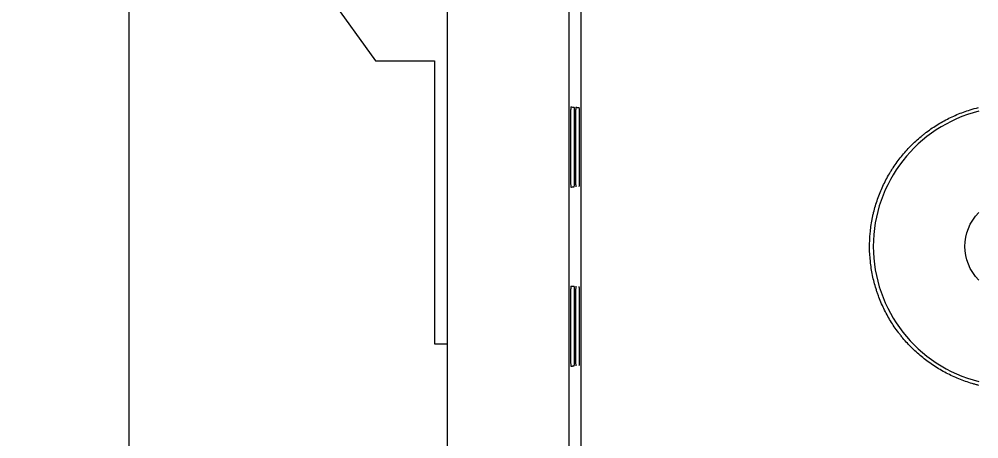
# Model space of a CAD drawing. Header units: millimetres. Extents: x -195 to 1349, y 148 to 750.
# Drawn here: x 752.05 to 776.16, y 334.9 to 345.45 of the extents above; entities that cross this region are included whole.
import ezdxf

# ---------------------------------------------------------------- set-up
doc = ezdxf.new("R2010")
doc.units = ezdxf.units.MM
doc.layers.get('0').update_dxf_attribs({"linetype": 'CONTINUOUS'})
doc.layers.get('Defpoints').update_dxf_attribs({"linetype": 'CONTINUOUS'})
doc.layers.add('4', color=7, linetype='CONTINUOUS', true_color=0xffffff)
doc.layers.add('55', color=7, linetype='CONTINUOUS', true_color=0xffffff)
doc.styles.add('ROMANC', font='romanc.shx', dxfattribs={"bigfont": 'gbcbig.shx'})
doc.dimstyles.new('YanXiu', dxfattribs={"dimtxt": 3.5, "dimasz": 2.2, "dimexe": 0.66, "dimexo": 0.66, "dimgap": 0.66, "dimtad": 0, "dimdec": 1, "dimdsep": 46, "dimtxsty": 'ROMANC', "dimcen": 0, "dimclrd": 131, "dimclre": 131, "dimclrt": 42, "dimazin": 2, "dimtfac": 1, "dimtdec": 1, "dimtofl": 0, "dimtmove": 0, "dimatfit": 3, "dimfxl": 1, "dimlwd": 5, "dimlwe": 5, "dimarcsym": 0})

# ---------------------------------------------------------------- blocks, each defined once
blk = doc.blocks.new('*D41')
at = {"color": 131, "lineweight": 5, "transparency": 16777216}
for p, q in [((783.379, 486.235), (754.151, 486.235)), ((754.811, 484.035), (754.811, 410.145)), ((754.811, 326.435), (754.811, 400.325)), ((784.75, 324.235), (754.151, 324.235))]:
    blk.add_line(p, q, dxfattribs=at)
at = {"color": 131, "lineweight": 18, "transparency": 16777216}
for points in [[(754.445, 484.035), (755.178, 484.035), (754.811, 486.235)], [(754.445, 326.435), (755.178, 326.435), (754.811, 324.235)]]:
    blk.add_solid(points, dxfattribs=at)
at = {"layer": 'Defpoints', "color": 0, "lineweight": 18, "transparency": 16777216}
for p in [(784.039, 486.235), (754.811, 324.235), (785.41, 324.235)]:
    blk.add_point(p, dxfattribs=at)
at = {"color": 42, "lineweight": 18, "transparency": 16777216, "insert": (754.811, 405.235), "char_height": 3.5, "attachment_point": 5, "rotation": 90, "style": 'ROMANC'}
blk.add_mtext('162', dxfattribs=at)
blk = doc.blocks.new('*D42')
at = {"color": 131, "lineweight": 5, "transparency": 16777216}
for p, q in [((768.139, 491.231), (745.371, 491.231)), ((746.031, 489.031), (746.031, 410.145)), ((746.031, 321.439), (746.031, 400.325)), ((768.139, 319.239), (745.371, 319.239))]:
    blk.add_line(p, q, dxfattribs=at)
at = {"color": 131, "lineweight": 18, "transparency": 16777216}
for points in [[(745.665, 489.031), (746.398, 489.031), (746.031, 491.231)], [(745.665, 321.439), (746.398, 321.439), (746.031, 319.239)]]:
    blk.add_solid(points, dxfattribs=at)
at = {"layer": 'Defpoints', "color": 0, "lineweight": 18, "transparency": 16777216}
for p in [(768.799, 491.231), (746.031, 319.239), (768.799, 319.239)]:
    blk.add_point(p, dxfattribs=at)
at = {"color": 42, "lineweight": 18, "transparency": 16777216, "insert": (746.031, 405.235), "char_height": 3.5, "attachment_point": 5, "rotation": 90, "style": 'ROMANC'}
blk.add_mtext('172', dxfattribs=at)
blk = doc.blocks.new('*D43')
at = {"color": 131, "lineweight": 5, "transparency": 16777216}
for p, q in [((779.094, 499.735), (739.1, 499.735)), ((739.76, 497.535), (739.76, 410.145)), ((739.76, 312.935), (739.76, 400.325)), ((779.784, 310.735), (739.1, 310.735))]:
    blk.add_line(p, q, dxfattribs=at)
at = {"color": 131, "lineweight": 18, "transparency": 16777216}
for points in [[(739.393, 497.535), (740.126, 497.535), (739.76, 499.735)], [(739.393, 312.935), (740.126, 312.935), (739.76, 310.735)]]:
    blk.add_solid(points, dxfattribs=at)
at = {"layer": 'Defpoints', "color": 0, "lineweight": 18, "transparency": 16777216}
for p in [(739.76, 499.735), (779.754, 499.735), (780.444, 310.735)]:
    blk.add_point(p, dxfattribs=at)
at = {"color": 42, "lineweight": 18, "transparency": 16777216, "insert": (739.76, 405.235), "char_height": 3.5, "attachment_point": 5, "rotation": 90, "style": 'ROMANC'}
blk.add_mtext('189', dxfattribs=at)
blk = doc.blocks.new('*D44')
at = {"color": 131, "lineweight": 5, "transparency": 16777216}
for p, q in [((764.4, 505.033), (730.865, 505.033)), ((731.525, 502.833), (731.525, 410.395)), ((731.525, 307.638), (731.525, 400.075)), ((764.4, 305.438), (730.865, 305.438))]:
    blk.add_line(p, q, dxfattribs=at)
at = {"color": 131, "lineweight": 18, "transparency": 16777216}
for points in [[(731.159, 502.833), (731.892, 502.833), (731.525, 505.033)], [(731.159, 307.638), (731.892, 307.638), (731.525, 305.438)]]:
    blk.add_solid(points, dxfattribs=at)
at = {"layer": 'Defpoints', "color": 0, "lineweight": 18, "transparency": 16777216}
for p in [(765.06, 505.033), (731.525, 305.438), (765.06, 305.438)]:
    blk.add_point(p, dxfattribs=at)
at = {"color": 42, "lineweight": 18, "transparency": 16777216, "insert": (731.525, 405.235), "char_height": 3.5, "attachment_point": 5, "rotation": 90, "style": 'ROMANC'}
blk.add_mtext('200', dxfattribs=at)

msp = doc.modelspace()

# ---------------------------------------------------------------- linework, layer by layer
at = {"layer": '4', "color": 7, "linetype": 'Continuous', "lineweight": 18}
for p, q in [((762.807, 317.039), (762.807, 493.431)), ((765.857, 492.781), (765.857, 317.689))]:
    msp.add_line(p, q, dxfattribs=at)
msp.add_arc((777.005, 339.738), 3.5, 104.0513, 255.9488, dxfattribs=at)
at = {"layer": '4', "color": 7, "linetype": 'Continuous', "lineweight": 18, "extrusion": (0, 0, -1)}
msp.add_arc((-777.005, 339.738), 1.2, 315.0675, 44.9325, dxfattribs=at)
at = {"layer": '4', "color": 7, "linetype": 'Continuous', "lineweight": 18}
for points, knots in [([(766.165, 319.588), (766.165, 330.41), (766.165, 341.231), (766.165, 352.197), (766.165, 352.341), (766.165, 352.485)], [0, 0, 0, 0, 0.986847, 0.986847, 1, 1, 1, 1]), ([(765.903, 343.242), (765.902, 343.242), (765.902, 343.236), (765.901, 343.217), (765.901, 343.209), (765.901, 343.195), (765.901, 343.189), (765.901, 343.178), (765.901, 343.172), (765.9, 343.153), (765.9, 343.125), (765.9, 343.091), (765.9, 343.064), (765.899, 343.055), (765.899, 343.035), (765.899, 343.025), (765.899, 342.993), (765.899, 342.971), (765.899, 342.901), (765.898, 342.851), (765.898, 342.782), (765.898, 342.768), (765.898, 342.739), (765.898, 342.725), (765.898, 342.681), (765.898, 342.652), (765.898, 342.591), (765.898, 342.56), (765.897, 342.513), (765.897, 342.497), (765.897, 342.465), (765.897, 342.449), (765.897, 342.4), (765.897, 342.335), (765.897, 342.269), (765.897, 342.203), (765.897, 342.17), (765.897, 342.121), (765.897, 342.104), (765.897, 342.072), (765.897, 341.99), (765.898, 341.912), (765.898, 341.836), (765.898, 341.82), (765.898, 341.79), (765.898, 341.776), (765.898, 341.732), (765.898, 341.704), (765.898, 341.622), (765.899, 341.571), (765.899, 341.512), (765.899, 341.5), (765.899, 341.478), (765.899, 341.468), (765.899, 341.436), (765.899, 341.417), (765.9, 341.38), (765.9, 341.363), (765.9, 341.332), (765.9, 341.318), (765.901, 341.292), (765.901, 341.27), (765.901, 341.254), (765.902, 341.241), (765.902, 341.236), (765.902, 341.23), (765.902, 341.228), (765.903, 341.228)], [0, 0, 0, 0, 0.0625, 0.0625, 0.09375, 0.09375, 0.109375, 0.109375, 0.125, 0.125, 0.15625, 0.1875, 0.1875, 0.203125, 0.203125, 0.21875, 0.21875, 0.25, 0.25, 0.3125, 0.3125, 0.328125, 0.328125, 0.34375, 0.34375, 0.375, 0.375, 0.40625, 0.40625, 0.421875, 0.421875, 0.4375, 0.4375, 0.46875, 0.5, 0.5, 0.53125, 0.53125, 0.546875, 0.546875, 0.5625, 0.625, 0.625, 0.640625, 0.640625, 0.65625, 0.65625, 0.6875, 0.6875, 0.75, 0.75, 0.765625, 0.765625, 0.78125, 0.78125, 0.8125, 0.8125, 0.84375, 0.84375, 0.875, 0.875, 0.90625, 0.9375, 0.9375, 0.96875, 0.96875, 1, 1, 1, 1]), ([(765.903, 343.242), (765.916, 343.241), (765.929, 343.241), (765.952, 343.239), (765.961, 343.238), (765.977, 343.237), (765.984, 343.237), (765.992, 343.236)], [0, 0, 0, 0, 0.448296, 0.448296, 0.75351, 0.75351, 1, 1, 1, 1]), ([(765.992, 341.234), (765.992, 341.235), (765.992, 341.241), (765.993, 341.26), (765.993, 341.268), (765.993, 341.287), (765.994, 341.298), (765.994, 341.323), (765.994, 341.351), (765.994, 341.385), (765.995, 341.412), (765.995, 341.421), (765.995, 341.441), (765.995, 341.451), (765.995, 341.483), (765.995, 341.505), (765.996, 341.574), (765.996, 341.624), (765.996, 341.692), (765.996, 341.706), (765.996, 341.735), (765.996, 341.749), (765.996, 341.792), (765.997, 341.822), (765.997, 341.882), (765.997, 341.913), (765.997, 341.96), (765.997, 341.975), (765.997, 342.007), (765.997, 342.024), (765.997, 342.072), (765.997, 342.137), (765.997, 342.202), (765.997, 342.267), (765.997, 342.3), (765.997, 342.349), (765.997, 342.365), (765.997, 342.398), (765.997, 342.479), (765.997, 342.557), (765.997, 342.632), (765.997, 342.647), (765.996, 342.677), (765.996, 342.692), (765.996, 342.736), (765.996, 342.764), (765.996, 342.845), (765.996, 342.896), (765.995, 342.954), (765.995, 342.965), (765.995, 342.987), (765.995, 342.998), (765.995, 343.029), (765.995, 343.049), (765.994, 343.085), (765.994, 343.102), (765.994, 343.133), (765.994, 343.147), (765.994, 343.172), (765.993, 343.194), (765.993, 343.21), (765.993, 343.223), (765.992, 343.228), (765.992, 343.235), (765.992, 343.236), (765.992, 343.236)], [0, 0, 0, 0, 0.0625, 0.0625, 0.09375, 0.09375, 0.125, 0.125, 0.15625, 0.1875, 0.1875, 0.203125, 0.203125, 0.21875, 0.21875, 0.25, 0.25, 0.3125, 0.3125, 0.328125, 0.328125, 0.34375, 0.34375, 0.375, 0.375, 0.40625, 0.40625, 0.421875, 0.421875, 0.4375, 0.4375, 0.46875, 0.5, 0.5, 0.53125, 0.53125, 0.546875, 0.546875, 0.5625, 0.625, 0.625, 0.640625, 0.640625, 0.65625, 0.65625, 0.6875, 0.6875, 0.75, 0.75, 0.765625, 0.765625, 0.78125, 0.78125, 0.8125, 0.8125, 0.84375, 0.84375, 0.875, 0.875, 0.90625, 0.9375, 0.9375, 0.96875, 0.96875, 1, 1, 1, 1]), ([(766.028, 343.234), (766.028, 343.234), (766.028, 343.227), (766.027, 343.208), (766.027, 343.2), (766.027, 343.186), (766.027, 343.181), (766.026, 343.17), (766.026, 343.164), (766.026, 343.145), (766.026, 343.117), (766.026, 343.084), (766.025, 343.057), (766.025, 343.047), (766.025, 343.028), (766.025, 343.018), (766.025, 342.986), (766.025, 342.964), (766.024, 342.895), (766.024, 342.845), (766.024, 342.777), (766.024, 342.763), (766.024, 342.735), (766.024, 342.721), (766.024, 342.677), (766.024, 342.648), (766.023, 342.588), (766.023, 342.557), (766.023, 342.51), (766.023, 342.495), (766.023, 342.463), (766.023, 342.447), (766.023, 342.398), (766.023, 342.334), (766.023, 342.269), (766.023, 342.204), (766.023, 342.171), (766.023, 342.122), (766.023, 342.106), (766.023, 342.073), (766.023, 341.992), (766.023, 341.915), (766.023, 341.839), (766.024, 341.824), (766.024, 341.794), (766.024, 341.78), (766.024, 341.736), (766.024, 341.708), (766.024, 341.627), (766.024, 341.577), (766.025, 341.518), (766.025, 341.507), (766.025, 341.485), (766.025, 341.474), (766.025, 341.443), (766.025, 341.424), (766.026, 341.388), (766.026, 341.371), (766.026, 341.34), (766.026, 341.326), (766.026, 341.301), (766.027, 341.279), (766.027, 341.263), (766.027, 341.25), (766.028, 341.245), (766.028, 341.239), (766.028, 341.237), (766.028, 341.237)], [0, 0, 0, 0, 0.0625, 0.0625, 0.09375, 0.09375, 0.109375, 0.109375, 0.125, 0.125, 0.15625, 0.1875, 0.1875, 0.203125, 0.203125, 0.21875, 0.21875, 0.25, 0.25, 0.3125, 0.3125, 0.328125, 0.328125, 0.34375, 0.34375, 0.375, 0.375, 0.40625, 0.40625, 0.421875, 0.421875, 0.4375, 0.4375, 0.46875, 0.5, 0.5, 0.53125, 0.53125, 0.546875, 0.546875, 0.5625, 0.625, 0.625, 0.640625, 0.640625, 0.65625, 0.65625, 0.6875, 0.6875, 0.75, 0.75, 0.765625, 0.765625, 0.78125, 0.78125, 0.8125, 0.8125, 0.84375, 0.84375, 0.875, 0.875, 0.90625, 0.9375, 0.9375, 0.96875, 0.96875, 1, 1, 1, 1]), ([(766.028, 343.234), (766.04, 343.233), (766.052, 343.232), (766.073, 343.23), (766.082, 343.23), (766.1, 343.229), (766.109, 343.228), (766.117, 343.227)], [0, 0, 0, 0, 0.406541, 0.406541, 0.703271, 0.703271, 1, 1, 1, 1]), ([(766.117, 341.243), (766.118, 341.243), (766.118, 341.25), (766.119, 341.269), (766.119, 341.276), (766.119, 341.295), (766.119, 341.306), (766.12, 341.331), (766.12, 341.359), (766.12, 341.392), (766.12, 341.419), (766.12, 341.429), (766.121, 341.448), (766.121, 341.458), (766.121, 341.489), (766.121, 341.511), (766.121, 341.58), (766.122, 341.63), (766.122, 341.697), (766.122, 341.711), (766.122, 341.739), (766.122, 341.753), (766.122, 341.796), (766.122, 341.825), (766.122, 341.885), (766.122, 341.916), (766.122, 341.962), (766.122, 341.978), (766.123, 342.009), (766.123, 342.025), (766.123, 342.073), (766.123, 342.138), (766.123, 342.202), (766.123, 342.267), (766.123, 342.299), (766.123, 342.348), (766.123, 342.364), (766.123, 342.397), (766.123, 342.477), (766.122, 342.554), (766.122, 342.629), (766.122, 342.644), (766.122, 342.673), (766.122, 342.688), (766.122, 342.731), (766.122, 342.759), (766.122, 342.84), (766.121, 342.89), (766.121, 342.948), (766.121, 342.959), (766.121, 342.981), (766.121, 342.991), (766.121, 343.022), (766.12, 343.042), (766.12, 343.078), (766.12, 343.094), (766.12, 343.125), (766.12, 343.139), (766.119, 343.164), (766.119, 343.186), (766.119, 343.202), (766.118, 343.214), (766.118, 343.219), (766.118, 343.226), (766.118, 343.227), (766.117, 343.227)], [0, 0, 0, 0, 0.0625, 0.0625, 0.09375, 0.09375, 0.125, 0.125, 0.15625, 0.1875, 0.1875, 0.203125, 0.203125, 0.21875, 0.21875, 0.25, 0.25, 0.3125, 0.3125, 0.328125, 0.328125, 0.34375, 0.34375, 0.375, 0.375, 0.40625, 0.40625, 0.421875, 0.421875, 0.4375, 0.4375, 0.46875, 0.5, 0.5, 0.53125, 0.53125, 0.546875, 0.546875, 0.5625, 0.625, 0.625, 0.640625, 0.640625, 0.65625, 0.65625, 0.6875, 0.6875, 0.75, 0.75, 0.765625, 0.765625, 0.78125, 0.78125, 0.8125, 0.8125, 0.84375, 0.84375, 0.875, 0.875, 0.90625, 0.9375, 0.9375, 0.96875, 0.96875, 1, 1, 1, 1]), ([(773.43, 339.361), (773.418, 339.479), (773.411, 339.596), (773.41, 339.831), (773.42, 340.065), (773.452, 340.297), (773.48, 340.442), (773.486, 340.471), (773.498, 340.529), (773.505, 340.558), (773.526, 340.644), (773.541, 340.701), (773.592, 340.871), (773.669, 341.092), (773.768, 341.305), (773.85, 341.461), (773.892, 341.538), (773.938, 341.614), (773.97, 341.664), (773.986, 341.689), (774.067, 341.813), (774.206, 342.003), (774.44, 342.264), (774.613, 342.424), (774.726, 342.518), (774.749, 342.537), (774.796, 342.574), (774.819, 342.592), (774.89, 342.645), (774.938, 342.68), (775.084, 342.779), (775.284, 342.9), (775.496, 343.002), (775.658, 343.071), (775.713, 343.093), (775.824, 343.133), (775.88, 343.152), (776.006, 343.192), (776.076, 343.211), (776.146, 343.228)], [0, 0, 0, 0, 0.068423, 0.068423, 0.136846, 0.205269, 0.205269, 0.222374, 0.222374, 0.23948, 0.23948, 0.273691, 0.273691, 0.342114, 0.410537, 0.410537, 0.444749, 0.461854, 0.461854, 0.47896, 0.47896, 0.547383, 0.615806, 0.684229, 0.684229, 0.701334, 0.701334, 0.71844, 0.71844, 0.752651, 0.752651, 0.821074, 0.889497, 0.889497, 0.923709, 0.923709, 0.95792, 0.95792, 1, 1, 1, 1]), ([(765.903, 341.228), (765.916, 341.229), (765.929, 341.23), (765.952, 341.232), (765.961, 341.232), (765.977, 341.233), (765.984, 341.234), (765.992, 341.234)], [0, 0, 0, 0, 0.448295, 0.448295, 0.75351, 0.75351, 1, 1, 1, 1]), ([(776.154, 336.246), (776.127, 336.253), (776.1, 336.26), (776.045, 336.275), (775.903, 336.315), (775.653, 336.402), (775.441, 336.5), (775.233, 336.609), (775.131, 336.669), (774.933, 336.799), (774.838, 336.868), (774.655, 337.016), (774.481, 337.172), (774.321, 337.344), (774.227, 337.457), (774.208, 337.48), (774.171, 337.527), (774.153, 337.55), (774.1, 337.621), (774.065, 337.669), (773.966, 337.815), (773.844, 338.016), (773.742, 338.226), (773.673, 338.389), (773.641, 338.471), (773.611, 338.554), (773.592, 338.61), (773.583, 338.639), (773.539, 338.78), (773.479, 339.009), (773.443, 339.243), (773.43, 339.361)], [0, 0, 0, 0, 0.018823, 0.018823, 0.038847, 0.118943, 0.199039, 0.199039, 0.279135, 0.279135, 0.359231, 0.359231, 0.439327, 0.519423, 0.519423, 0.539447, 0.539447, 0.559471, 0.559471, 0.599519, 0.599519, 0.679616, 0.759712, 0.759712, 0.79976, 0.819784, 0.819784, 0.839808, 0.839808, 0.919904, 1, 1, 1, 1]), ([(765.903, 338.742), (765.902, 338.742), (765.902, 338.736), (765.901, 338.717), (765.901, 338.709), (765.901, 338.695), (765.901, 338.689), (765.901, 338.678), (765.901, 338.672), (765.9, 338.653), (765.9, 338.625), (765.9, 338.591), (765.9, 338.564), (765.899, 338.555), (765.899, 338.535), (765.899, 338.525), (765.899, 338.493), (765.899, 338.471), (765.899, 338.401), (765.898, 338.351), (765.898, 338.282), (765.898, 338.268), (765.898, 338.239), (765.898, 338.225), (765.898, 338.181), (765.898, 338.152), (765.898, 338.091), (765.898, 338.06), (765.897, 338.013), (765.897, 337.997), (765.897, 337.965), (765.897, 337.949), (765.897, 337.9), (765.897, 337.835), (765.897, 337.769), (765.897, 337.703), (765.897, 337.67), (765.897, 337.621), (765.897, 337.604), (765.897, 337.572), (765.897, 337.49), (765.898, 337.412), (765.898, 337.336), (765.898, 337.32), (765.898, 337.29), (765.898, 337.276), (765.898, 337.232), (765.898, 337.204), (765.898, 337.122), (765.899, 337.071), (765.899, 337.012), (765.899, 337), (765.899, 336.978), (765.899, 336.968), (765.899, 336.936), (765.899, 336.917), (765.9, 336.88), (765.9, 336.863), (765.9, 336.832), (765.9, 336.818), (765.901, 336.792), (765.901, 336.77), (765.901, 336.754), (765.902, 336.741), (765.902, 336.736), (765.902, 336.73), (765.902, 336.728), (765.903, 336.728)], [0, 0, 0, 0, 0.0625, 0.0625, 0.09375, 0.09375, 0.109375, 0.109375, 0.125, 0.125, 0.15625, 0.1875, 0.1875, 0.203125, 0.203125, 0.21875, 0.21875, 0.25, 0.25, 0.3125, 0.3125, 0.328125, 0.328125, 0.34375, 0.34375, 0.375, 0.375, 0.40625, 0.40625, 0.421875, 0.421875, 0.4375, 0.4375, 0.46875, 0.5, 0.5, 0.53125, 0.53125, 0.546875, 0.546875, 0.5625, 0.625, 0.625, 0.640625, 0.640625, 0.65625, 0.65625, 0.6875, 0.6875, 0.75, 0.75, 0.765625, 0.765625, 0.78125, 0.78125, 0.8125, 0.8125, 0.84375, 0.84375, 0.875, 0.875, 0.90625, 0.9375, 0.9375, 0.96875, 0.96875, 1, 1, 1, 1]), ([(765.903, 338.742), (765.916, 338.741), (765.929, 338.741), (765.952, 338.739), (765.961, 338.738), (765.977, 338.737), (765.984, 338.737), (765.992, 338.736)], [0, 0, 0, 0, 0.448296, 0.448296, 0.75351, 0.75351, 1, 1, 1, 1]), ([(765.992, 336.734), (765.992, 336.735), (765.992, 336.741), (765.993, 336.76), (765.993, 336.768), (765.993, 336.787), (765.994, 336.798), (765.994, 336.823), (765.994, 336.851), (765.994, 336.885), (765.995, 336.912), (765.995, 336.921), (765.995, 336.941), (765.995, 336.951), (765.995, 336.983), (765.995, 337.005), (765.996, 337.074), (765.996, 337.124), (765.996, 337.192), (765.996, 337.206), (765.996, 337.235), (765.996, 337.249), (765.996, 337.292), (765.997, 337.322), (765.997, 337.382), (765.997, 337.413), (765.997, 337.46), (765.997, 337.475), (765.997, 337.507), (765.997, 337.524), (765.997, 337.572), (765.997, 337.637), (765.997, 337.702), (765.997, 337.767), (765.997, 337.8), (765.997, 337.849), (765.997, 337.865), (765.997, 337.898), (765.997, 337.979), (765.997, 338.057), (765.997, 338.132), (765.997, 338.147), (765.996, 338.177), (765.996, 338.192), (765.996, 338.236), (765.996, 338.264), (765.996, 338.345), (765.996, 338.396), (765.995, 338.454), (765.995, 338.465), (765.995, 338.487), (765.995, 338.498), (765.995, 338.529), (765.995, 338.549), (765.994, 338.585), (765.994, 338.602), (765.994, 338.633), (765.994, 338.647), (765.994, 338.672), (765.993, 338.694), (765.993, 338.71), (765.993, 338.723), (765.992, 338.728), (765.992, 338.735), (765.992, 338.736), (765.992, 338.736)], [0, 0, 0, 0, 0.0625, 0.0625, 0.09375, 0.09375, 0.125, 0.125, 0.15625, 0.1875, 0.1875, 0.203125, 0.203125, 0.21875, 0.21875, 0.25, 0.25, 0.3125, 0.3125, 0.328125, 0.328125, 0.34375, 0.34375, 0.375, 0.375, 0.40625, 0.40625, 0.421875, 0.421875, 0.4375, 0.4375, 0.46875, 0.5, 0.5, 0.53125, 0.53125, 0.546875, 0.546875, 0.5625, 0.625, 0.625, 0.640625, 0.640625, 0.65625, 0.65625, 0.6875, 0.6875, 0.75, 0.75, 0.765625, 0.765625, 0.78125, 0.78125, 0.8125, 0.8125, 0.84375, 0.84375, 0.875, 0.875, 0.90625, 0.9375, 0.9375, 0.96875, 0.96875, 1, 1, 1, 1]), ([(766.028, 338.734), (766.028, 338.734), (766.028, 338.727), (766.027, 338.708), (766.027, 338.7), (766.027, 338.686), (766.027, 338.681), (766.026, 338.67), (766.026, 338.664), (766.026, 338.645), (766.026, 338.617), (766.026, 338.584), (766.025, 338.557), (766.025, 338.547), (766.025, 338.528), (766.025, 338.518), (766.025, 338.486), (766.025, 338.464), (766.024, 338.395), (766.024, 338.345), (766.024, 338.277), (766.024, 338.263), (766.024, 338.235), (766.024, 338.221), (766.024, 338.177), (766.024, 338.148), (766.023, 338.088), (766.023, 338.057), (766.023, 338.01), (766.023, 337.995), (766.023, 337.963), (766.023, 337.947), (766.023, 337.898), (766.023, 337.834), (766.023, 337.769), (766.023, 337.704), (766.023, 337.671), (766.023, 337.622), (766.023, 337.606), (766.023, 337.573), (766.023, 337.492), (766.023, 337.415), (766.023, 337.339), (766.024, 337.324), (766.024, 337.294), (766.024, 337.28), (766.024, 337.236), (766.024, 337.208), (766.024, 337.127), (766.024, 337.077), (766.025, 337.018), (766.025, 337.007), (766.025, 336.985), (766.025, 336.974), (766.025, 336.943), (766.025, 336.924), (766.026, 336.888), (766.026, 336.871), (766.026, 336.84), (766.026, 336.826), (766.026, 336.801), (766.027, 336.779), (766.027, 336.763), (766.027, 336.75), (766.028, 336.745), (766.028, 336.739), (766.028, 336.737), (766.028, 336.737)], [0, 0, 0, 0, 0.0625, 0.0625, 0.09375, 0.09375, 0.109375, 0.109375, 0.125, 0.125, 0.15625, 0.1875, 0.1875, 0.203125, 0.203125, 0.21875, 0.21875, 0.25, 0.25, 0.3125, 0.3125, 0.328125, 0.328125, 0.34375, 0.34375, 0.375, 0.375, 0.40625, 0.40625, 0.421875, 0.421875, 0.4375, 0.4375, 0.46875, 0.5, 0.5, 0.53125, 0.53125, 0.546875, 0.546875, 0.5625, 0.625, 0.625, 0.640625, 0.640625, 0.65625, 0.65625, 0.6875, 0.6875, 0.75, 0.75, 0.765625, 0.765625, 0.78125, 0.78125, 0.8125, 0.8125, 0.84375, 0.84375, 0.875, 0.875, 0.90625, 0.9375, 0.9375, 0.96875, 0.96875, 1, 1, 1, 1]), ([(766.117, 336.743), (766.118, 336.743), (766.118, 336.75), (766.119, 336.769), (766.119, 336.776), (766.119, 336.795), (766.119, 336.806), (766.12, 336.831), (766.12, 336.859), (766.12, 336.892), (766.12, 336.919), (766.12, 336.929), (766.121, 336.948), (766.121, 336.958), (766.121, 336.989), (766.121, 337.011), (766.121, 337.08), (766.122, 337.13), (766.122, 337.197), (766.122, 337.211), (766.122, 337.239), (766.122, 337.253), (766.122, 337.296), (766.122, 337.325), (766.122, 337.385), (766.122, 337.416), (766.122, 337.462), (766.122, 337.478), (766.123, 337.509), (766.123, 337.525), (766.123, 337.573), (766.123, 337.638), (766.123, 337.702), (766.123, 337.767), (766.123, 337.799), (766.123, 337.848), (766.123, 337.864), (766.123, 337.897), (766.123, 337.977), (766.122, 338.054), (766.122, 338.129), (766.122, 338.144), (766.122, 338.173), (766.122, 338.188), (766.122, 338.231), (766.122, 338.259), (766.122, 338.34), (766.121, 338.39), (766.121, 338.448), (766.121, 338.459), (766.121, 338.481), (766.121, 338.491), (766.121, 338.522), (766.12, 338.542), (766.12, 338.578), (766.12, 338.594), (766.12, 338.625), (766.12, 338.639), (766.119, 338.664), (766.119, 338.686), (766.119, 338.702), (766.118, 338.714), (766.118, 338.719), (766.118, 338.726), (766.118, 338.727), (766.117, 338.727)], [0, 0, 0, 0, 0.0625, 0.0625, 0.09375, 0.09375, 0.125, 0.125, 0.15625, 0.1875, 0.1875, 0.203125, 0.203125, 0.21875, 0.21875, 0.25, 0.25, 0.3125, 0.3125, 0.328125, 0.328125, 0.34375, 0.34375, 0.375, 0.375, 0.40625, 0.40625, 0.421875, 0.421875, 0.4375, 0.4375, 0.46875, 0.5, 0.5, 0.53125, 0.53125, 0.546875, 0.546875, 0.5625, 0.625, 0.625, 0.640625, 0.640625, 0.65625, 0.65625, 0.6875, 0.6875, 0.75, 0.75, 0.765625, 0.765625, 0.78125, 0.78125, 0.8125, 0.8125, 0.84375, 0.84375, 0.875, 0.875, 0.90625, 0.9375, 0.9375, 0.96875, 0.96875, 1, 1, 1, 1]), ([(765.903, 336.728), (765.916, 336.729), (765.929, 336.73), (765.952, 336.732), (765.961, 336.732), (765.977, 336.733), (765.984, 336.734), (765.992, 336.734)], [0, 0, 0, 0, 0.448295, 0.448295, 0.75351, 0.75351, 1, 1, 1, 1])]:
    msp.add_open_spline(points, degree=3, knots=knots, dxfattribs=at)
at = {"layer": '55', "color": 7, "linetype": 'Continuous', "lineweight": 18}
for p, q in [((758.921, 347.298), (760.995, 344.402)), ((760.995, 344.402), (762.477, 344.402)), ((762.477, 344.402), (762.477, 337.29)), ((762.477, 337.29), (762.807, 337.29))]:
    msp.add_line(p, q, dxfattribs=at)

# ---------------------------------------------------------------- dimensions: what is measured, and where the dimension line sits
at = {"lineweight": 18}
dim = msp.add_linear_dim(base=(731.525, 305.438), p1=(765.06, 505.033), p2=(765.06, 305.438), angle=90, text='200', dimstyle='YanXiu', dxfattribs=at)
dim.commit()
dim.dimension.update_dxf_attribs({"geometry": '*D44', "text_midpoint": (731.525, 405.235)})
for base, p1, p2, picture, middle in [((739.76, 499.735), (780.444, 310.735), (779.754, 499.735), '*D43', (739.76, 405.235)), ((746.031, 319.239), (768.799, 491.231), (768.799, 319.239), '*D42', (746.031, 405.235)), ((754.811, 324.235), (784.039, 486.235), (785.41, 324.235), '*D41', (754.811, 405.235))]:
    dim = msp.add_linear_dim(base=base, p1=p1, p2=p2, angle=90, dimstyle='YanXiu', dxfattribs=at)
    dim.commit()
    dim.dimension.update_dxf_attribs({"geometry": picture, "text_midpoint": middle})

doc.saveas('drawing.dxf')
